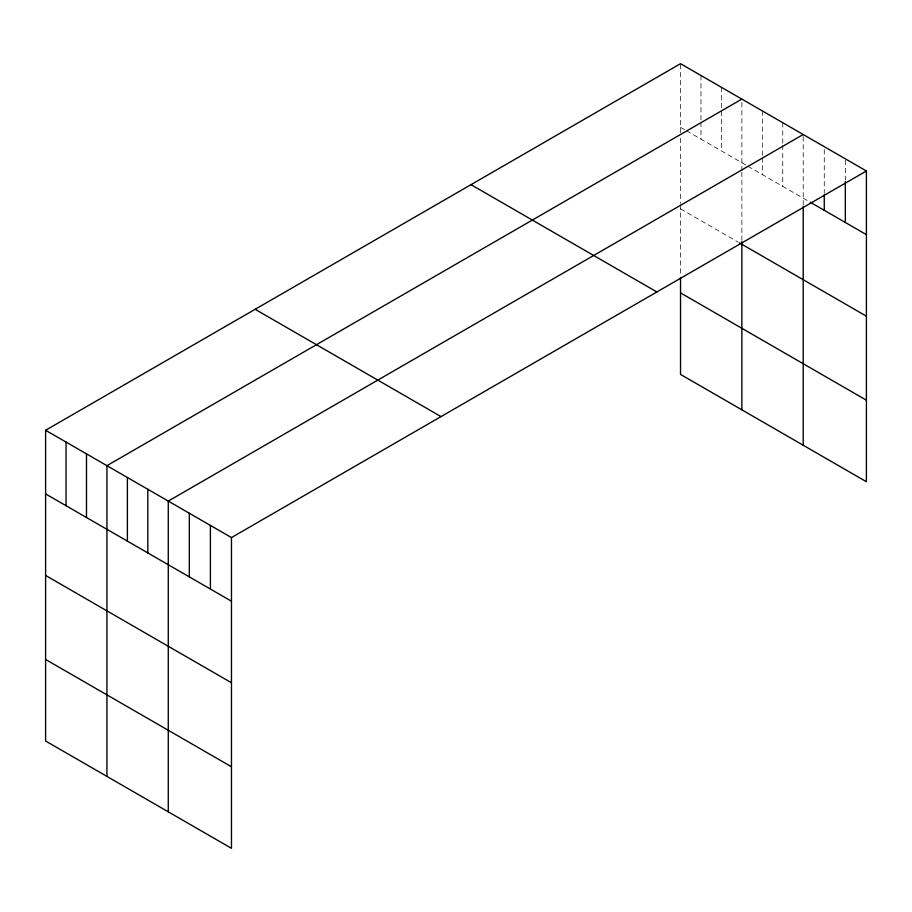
<?xml version="1.0" encoding="UTF-8"?>
<svg xmlns="http://www.w3.org/2000/svg" width="912" height="912" viewBox="0 0 912 912"><rect width="100%" height="100%" fill="white"/><g stroke="black" fill="none" stroke-linecap="round" stroke-linejoin="round"><path stroke-width="0.68" stroke-dasharray="4.56 3.42" d="M680.534 138.202L680.534 203.433M680.534 132.764L680.534 63.692M741.866 172.254L741.866 240.209M741.866 170.897L741.866 99.1M803.21 204.949L803.21 134.509M680.534 127.327L685.345 130.108M686.542 130.804L746.677 165.517M747.886 166.212L809.058 201.529M680.534 208.871L738.264 242.204M845.333 160.25L845.333 180.052M824.266 149.5L824.266 193.344M782.758 122.71L782.758 143.925M782.758 145.339L782.758 186.356M762.318 110.911L762.318 156.157M762.318 157.571L762.318 174.545M721.426 87.301L721.426 150.936M700.975 75.491L700.975 120.749M700.975 122.162L700.975 139.137M680.534 204.801L680.534 276.085"/><path stroke-width="1.37" d="M803.21 206.306L803.21 445.25M45.6 430.27L231.466 537.578L231.466 848.308L45.6 741L45.6 430.27L680.534 63.692L866.4 171L866.4 481.73L680.534 374.422L680.534 277.487M741.866 99.1L106.932 465.679L106.932 776.408M803.21 134.509L168.275 501.087L168.275 811.828M231.466 537.578L866.4 171M810.232 202.213L866.4 234.635M739.461 242.9L866.4 316.179M680.534 292.889L866.4 400.197M471.002 184.657L656.868 291.965M255.132 309.293L440.998 416.602M45.6 493.905L231.466 601.213M45.6 575.449L231.466 682.757M45.6 659.456L231.466 766.764M845.333 181.465L845.333 222.482M824.266 194.758L824.266 210.319M741.866 241.566L741.866 409.841M210.398 525.415L210.398 589.049M189.331 513.251L189.331 576.897M147.824 489.288L147.824 552.923M127.384 477.478L127.384 541.124M86.492 453.868L86.492 517.514M66.04 442.069L66.04 505.715"/></g></svg>
